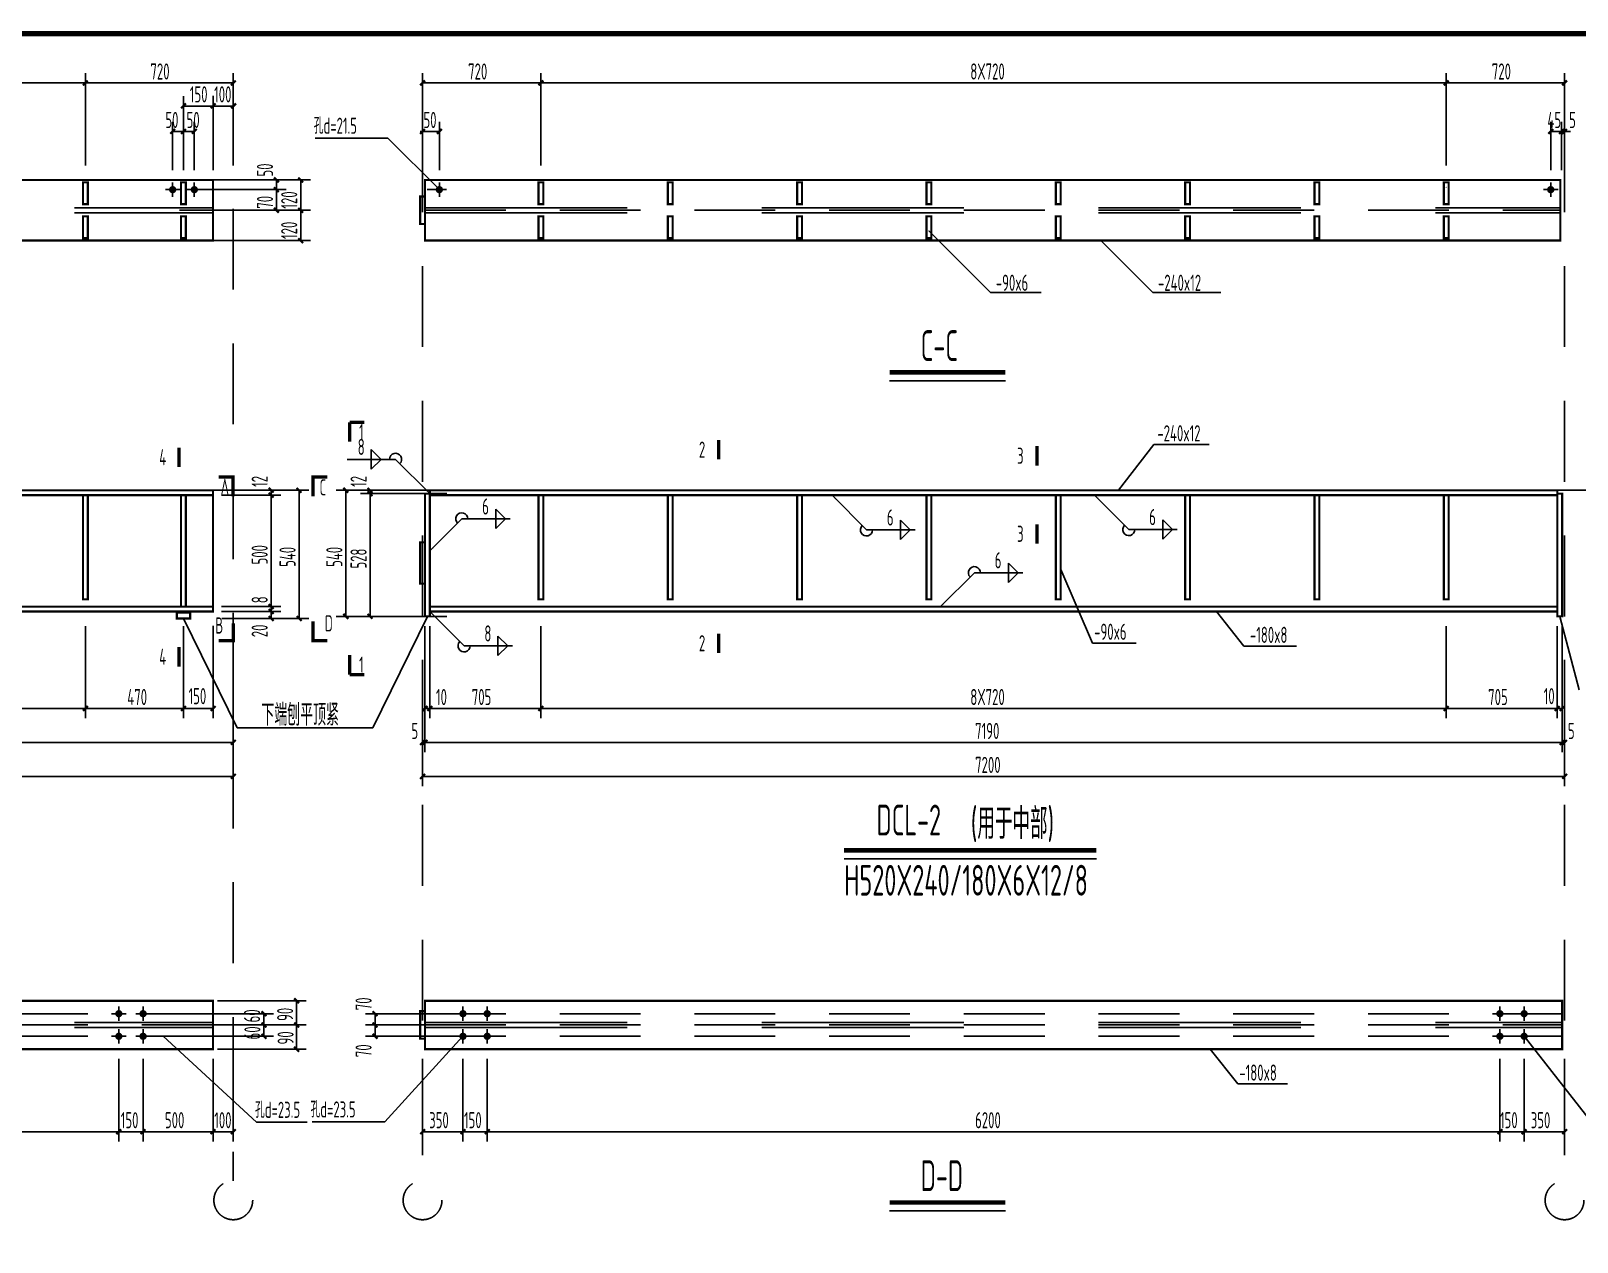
# Model space of a CAD drawing. Extents: x 2025205 to 2402328, y -557483 to 329036.
# Drawn here: x 2079573 to 2122610, y -529626 to -495908 of the extents above; entities that cross this region are included whole.
import ezdxf

# ---------------------------------------------------------------- set-up
doc = ezdxf.new("R2010")
doc.units = 0
doc.header["$LTSCALE"] = 1500
doc.header["$MEASUREMENT"] = 0
doc.linetypes.add('2', pattern=[5, 1.5, -1, 1.5, -1])
doc.linetypes.add('5', pattern=[12.5, 3.75, -2.5, 3.75, -2.5])
for name, color, linetype in [('10', 7, 'Continuous'), ('11', 3, 'Continuous'), ('320', 2, 'Continuous'), ('PUB_TITLE', 4, 'Continuous'), ('TEXT', 7, 'Continuous'), ('尺寸标注', 253, 'Continuous'), ('焊缝标注', 253, 'Continuous'), ('编号标注', 253, 'Continuous'), ('螺栓孔标注', 253, 'Continuous'), ('详图符号', 253, '2'), ('轴线__尺寸数字', 253, 'Continuous')]:
    doc.layers.add(name, color=color, linetype=linetype)
doc.styles.add('_HZTXT', font='txt.shx', dxfattribs={"width": 0.8, "bigfont": 'hztxt.shx'})
doc.styles.get("Standard").update_dxf_attribs({"font": 'TSSDENG', "width": 0.7, "bigfont": 'TSSDCHN'})
doc.styles.add('TSSD_REIN', font='TSSDENG', dxfattribs={"width": 0.8, "bigfont": 'TSSDCHN'})

msp = doc.modelspace()

# ---------------------------------------------------------------- linework, layer by layer
at = {"layer": '10', "color": 2, "const_width": 94.5}
for points in [[(2088448.5, -506805.8), (2088448.5, -507345.8)], [(2088448.5, -506805.8), (2088853.5, -506805.8)], [(2098717.5, -507297.3), (2098717.5, -507837.3)], [(2083696.2, -507508.3), (2083696.2, -508048.3)], [(2107573.5, -507467.3), (2107573.5, -508007.3)], [(2084794.3, -508325.8), (2085199.3, -508325.8), (2085199.3, -508865.8)], [(2087422.5, -508865.8), (2087422.5, -508325.8), (2087827.5, -508325.8)], [(2107573.5, -510180.8), (2107573.5, -509640.8)], [(2084800.2, -512883.2), (2085205.2, -512883.2), (2085205.2, -512403.2)], [(2087827.5, -512883.2), (2087422.5, -512883.2), (2087422.5, -512343.2)], [(2098717.5, -513227.3), (2098717.5, -512687.3)], [(2083696.2, -513602.8), (2083696.2, -513062.8)], [(2088448.5, -513825.8), (2088448.5, -513285.8)], [(2088448.5, -513825.8), (2088853.5, -513825.8)]]:
    msp.add_lwpolyline(points, dxfattribs=at)
at = {"layer": '11', "color": 2}
for p, q in [((2103471.5, -505651), (2106696.8, -505651)), ((2102208, -518958), (2109230.3, -518958)), ((2103471.5, -528760.2), (2106696.8, -528760.2))]:
    msp.add_line(p, q, dxfattribs=at)
at = {"layer": '11', "color": 2, "const_width": 128.6}
for points in [[(2103471.5, -505414.7), (2106696.8, -505414.7)], [(2102208, -518721.7), (2109230.3, -518721.7)], [(2103471.5, -528523.9), (2106696.8, -528523.9)]]:
    msp.add_lwpolyline(points, dxfattribs=at)
at = {"layer": '320', "color": 253, "linetype": '5'}
for p, q in [((2052661.2, -500833.1), (2084642.7, -500833.1)), ((2090541, -500833.1), (2122142.2, -500833.1)), ((2052661.2, -500968.1), (2084642.7, -500968.1)), ((2090541, -500968.1), (2122142.2, -500968.1)), ((2052661.2, -523514.8), (2084642.7, -523514.8)), ((2052661.2, -523649.8), (2084642.7, -523649.8)), ((2090541, -523514.8), (2122194, -523514.8)), ((2090541, -523649.8), (2122194, -523649.8))]:
    msp.add_line(p, q, dxfattribs=at)
at = {"layer": '320'}
for points, const_width in [([(2052661.2, -500056.8), (2084642.7, -500056.8), (2084642.7, -501744.3), (2052661.2, -501744.3), (2052661.2, -500056.8)], 60.7), ([(2090541, -500056.8), (2122142.2, -500056.8), (2122142.2, -501744.3), (2090541, -501744.3), (2090541, -500056.8)], 60.7), ([(2081020.2, -500124.3), (2081155.2, -500124.3), (2081155.2, -500731.8), (2081020.2, -500731.8), (2081020.2, -500124.3)], 60.7), ([(2083751.7, -500124.3), (2083886.7, -500124.3), (2083886.7, -500731.8), (2083751.7, -500731.8), (2083751.7, -500124.3)], 60.7), ([(2090406, -500518.1), (2090541, -500518.1), (2090541, -501283.1), (2090406, -501283.1), (2090406, -500518.1)], 60.7), ([(2093700, -500124.3), (2093835, -500124.3), (2093835, -500731.8), (2093700, -500731.8), (2093700, -500124.3)], 60.7), ([(2097300, -500124.3), (2097435, -500124.3), (2097435, -500731.8), (2097300, -500731.8), (2097300, -500124.3)], 60.7), ([(2100900, -500124.3), (2101035, -500124.3), (2101035, -500731.8), (2100900, -500731.8), (2100900, -500124.3)], 60.7), ([(2104500, -500124.3), (2104635, -500124.3), (2104635, -500731.8), (2104500, -500731.8), (2104500, -500124.3)], 60.7), ([(2108100, -500124.3), (2108235, -500124.3), (2108235, -500731.8), (2108100, -500731.8), (2108100, -500124.3)], 60.7), ([(2111700, -500124.3), (2111835, -500124.3), (2111835, -500731.8), (2111700, -500731.8), (2111700, -500124.3)], 60.7), ([(2115300, -500124.3), (2115435, -500124.3), (2115435, -500731.8), (2115300, -500731.8), (2115300, -500124.3)], 60.7), ([(2118900, -500124.3), (2119035, -500124.3), (2119035, -500731.8), (2118900, -500731.8), (2118900, -500124.3)], 60.7), ([(2081020.2, -501069.3), (2081155.2, -501069.3), (2081155.2, -501676.8), (2081020.2, -501676.8), (2081020.2, -501069.3)], 60.7), ([(2083751.7, -501069.3), (2083886.7, -501069.3), (2083886.7, -501676.8), (2083751.7, -501676.8), (2083751.7, -501069.3)], 60.7), ([(2093700, -501069.3), (2093835, -501069.3), (2093835, -501676.8), (2093700, -501676.8), (2093700, -501069.3)], 60.7), ([(2097300, -501069.3), (2097435, -501069.3), (2097435, -501676.8), (2097300, -501676.8), (2097300, -501069.3)], 60.7), ([(2100900, -501069.3), (2101035, -501069.3), (2101035, -501676.8), (2100900, -501676.8), (2100900, -501069.3)], 60.7), ([(2104500, -501069.3), (2104635, -501069.3), (2104635, -501676.8), (2104500, -501676.8), (2104500, -501069.3)], 60.7), ([(2108100, -501069.3), (2108235, -501069.3), (2108235, -501676.8), (2108100, -501676.8), (2108100, -501069.3)], 60.7), ([(2111700, -501069.3), (2111835, -501069.3), (2111835, -501676.8), (2111700, -501676.8), (2111700, -501069.3)], 60.7), ([(2115300, -501069.3), (2115435, -501069.3), (2115435, -501676.8), (2115300, -501676.8), (2115300, -501069.3)], 60.7), ([(2118900, -501069.3), (2119035, -501069.3), (2119035, -501676.8), (2118900, -501676.8), (2118900, -501069.3)], 60.7), ([(2052796.2, -508695.8), (2084642.7, -508695.8), (2084642.7, -508830.8), (2052796.2, -508830.8), (2052796.2, -508695.8)], 60.7), ([(2090676, -508695.8), (2122059, -508695.8), (2122059, -508830.8), (2090676, -508830.8), (2090676, -508695.8)], 60.7), ([(2081020.2, -508830.8), (2081155.2, -508830.8), (2081155.2, -511733.3), (2081020.2, -511733.3), (2081020.2, -508830.8)], 60.7), ([(2083751.7, -508830.8), (2083886.7, -508830.8), (2083886.7, -511935.8), (2083751.7, -511935.8), (2083751.7, -508830.8)], 60.7), ([(2084642.7, -511935.8), (2084642.7, -508830.8)], 60.7), ([(2090541, -508790.3), (2090676, -508790.3), (2090676, -512205.8), (2090541, -512205.8), (2090541, -508790.3)], 60.7), ([(2093700, -508830.8), (2093835, -508830.8), (2093835, -511733.3), (2093700, -511733.3), (2093700, -508830.8)], 60.7), ([(2097300, -508830.8), (2097435, -508830.8), (2097435, -511733.3), (2097300, -511733.3), (2097300, -508830.8)], 60.7), ([(2100900, -508830.8), (2101035, -508830.8), (2101035, -511733.3), (2100900, -511733.3), (2100900, -508830.8)], 60.7), ([(2104500, -508830.8), (2104635, -508830.8), (2104635, -511733.3), (2104500, -511733.3), (2104500, -508830.8)], 60.7), ([(2108100, -508830.8), (2108235, -508830.8), (2108235, -511733.3), (2108100, -511733.3), (2108100, -508830.8)], 60.7), ([(2111700, -508830.8), (2111835, -508830.8), (2111835, -511733.3), (2111700, -511733.3), (2111700, -508830.8)], 60.7), ([(2115300, -508830.8), (2115435, -508830.8), (2115435, -511733.3), (2115300, -511733.3), (2115300, -508830.8)], 60.7), ([(2118900, -508830.8), (2119035, -508830.8), (2119035, -511733.3), (2118900, -511733.3), (2118900, -508830.8)], 60.7), ([(2122059, -508790.3), (2122194, -508790.3), (2122194, -512205.8), (2122059, -512205.8), (2122059, -508790.3)], 60.7), ([(2090406, -510147.1), (2090541, -510147.1), (2090541, -511294.6), (2090406, -511294.6), (2090406, -510147.1)], 60.7), ([(2052796.2, -511935.8), (2084642.7, -511935.8), (2084642.7, -512070.8), (2052796.2, -512070.8), (2052796.2, -511935.8)], 60.7), ([(2083631.7, -512100.8), (2084006.7, -512100.8), (2084006.7, -512265.8), (2083631.7, -512265.8), (2083631.7, -512100.8)], 67.5), ([(2090676, -511935.8), (2122059, -511935.8), (2122059, -512070.8), (2090676, -512070.8), (2090676, -511935.8)], 60.7), ([(2052661.2, -522907.3), (2084642.7, -522907.3), (2084642.7, -524257.3), (2052661.2, -524257.3), (2052661.2, -522907.3)], 60.7), ([(2090541, -522907.3), (2122194, -522907.3), (2122194, -524257.3), (2090541, -524257.3), (2090541, -522907.3)], 60.7), ([(2090406, -523199.8), (2090541, -523199.8), (2090541, -523964.8), (2090406, -523964.8), (2090406, -523199.8)], 60.7)]:
    msp.add_lwpolyline(points, dxfattribs=dict(at, const_width=const_width))
at = {"layer": 'PUB_TITLE', "const_width": 150}
msp.add_lwpolyline([(2048177.2, -555982.7), (2176577.2, -555982.7), (2176577.2, -495982.7), (2048177.2, -495982.7)], close=True, dxfattribs=at)
at = {"layer": 'TEXT'}
for p, q in [((2083819.2, -512265.8), (2085311.7, -515313.2)), ((2090612.4, -512205.8), (2089090.5, -515313.2)), ((2122126.5, -512205.8), (2122668, -514252.5)), ((2085311.7, -515313.2), (2089090.5, -515313.2))]:
    msp.add_line(p, q, dxfattribs=at)
at = {"layer": '尺寸标注'}
for p, q in [((2055887.7, -497356.8), (2081087.7, -497356.8)), ((2081087.7, -499651.8), (2081087.7, -497086.8)), ((2081087.7, -499651.8), (2081087.7, -497086.8)), ((2081087.7, -497356.8), (2085205.2, -497356.8)), ((2085205.2, -499651.8), (2085205.2, -497086.8)), ((2090473.5, -499651.8), (2090473.5, -497086.8)), ((2090473.5, -497356.8), (2093767.5, -497356.8)), ((2093767.5, -499651.8), (2093767.5, -497086.8)), ((2093767.5, -499651.8), (2093767.5, -497086.8)), ((2093767.5, -497356.8), (2118967.5, -497356.8)), ((2118967.5, -499651.8), (2118967.5, -497086.8)), ((2118967.5, -499651.8), (2118967.5, -497086.8)), ((2118967.5, -497356.8), (2122261.5, -497356.8)), ((2122261.5, -499651.8), (2122261.5, -497086.8)), ((2083819.2, -499073.8), (2083819.2, -497723.8)), ((2084642.7, -499786.8), (2084642.7, -497714.2)), ((2085205.2, -498004), (2083819.2, -498004)), ((2083517.7, -499786.8), (2083517.7, -498436.8)), ((2083517.7, -498706.8), (2083819.2, -498706.8)), ((2083819.2, -499786.8), (2083819.2, -498436.8)), ((2083819.2, -499786.8), (2083819.2, -498436.8)), ((2083819.2, -498706.8), (2083985.7, -498706.8)), ((2084120.7, -498706.8), (2083819.2, -498706.8)), ((2084120.7, -499786.8), (2084120.7, -498436.8)), ((2090406, -498706.8), (2090941.5, -498706.8)), ((2090941.5, -499786.8), (2090941.5, -498436.8)), ((2121876.7, -499786.8), (2121876.7, -498436.8)), ((2121876.7, -498706.8), (2122178.2, -498706.8)), ((2122178.2, -499786.8), (2122178.2, -498436.8)), ((2122178.2, -499786.8), (2122178.2, -498436.8)), ((2122178.2, -498706.8), (2122261.5, -498706.8)), ((2122261.5, -499786.8), (2122261.5, -498436.8)), ((2122261.5, -499786.8), (2122261.5, -498436.8)), ((2122261.5, -498706.8), (2122428, -498706.8)), ((2083706.7, -500056.8), (2087351.7, -500056.8)), ((2084111.7, -500056.8), (2086676.7, -500056.8)), ((2086406.7, -500326.8), (2086406.7, -500056.8)), ((2087081.7, -500900.6), (2087081.7, -500056.8)), ((2084111.7, -500326.8), (2086676.7, -500326.8)), ((2084111.7, -500326.8), (2086676.7, -500326.8)), ((2086406.7, -500900.6), (2086406.7, -500326.8)), ((2083706.7, -500900.6), (2087351.7, -500900.6)), ((2083706.7, -500900.6), (2087351.7, -500900.6)), ((2084111.7, -500900.6), (2086676.7, -500900.6)), ((2087081.7, -501744.3), (2087081.7, -500900.6)), ((2083706.7, -501744.3), (2087351.7, -501744.3)), ((2110830.8, -507420), (2109848.9, -508695.8)), ((2112373.2, -507420), (2110830.8, -507420)), ((2083706.7, -508695.8), (2085349.7, -508695.8)), ((2084877.3, -508695.8), (2086529.3, -508695.8)), ((2085291.3, -508695.8), (2087306, -508695.8)), ((2086259.3, -508830.8), (2086259.3, -508695.8)), ((2087036, -512265.8), (2087036, -508695.8)), ((2091148.5, -508695.8), (2088067.5, -508695.8)), ((2088337.5, -512205.8), (2088337.5, -508695.8)), ((2091148.5, -508695.8), (2088742.5, -508695.8)), ((2089012.5, -508790.3), (2089012.5, -508695.8)), ((2121586.5, -508695.8), (2122996.2, -508695.8)), ((2084877.3, -508830.8), (2086529.3, -508830.8)), ((2084877.3, -508830.8), (2086529.3, -508830.8)), ((2086259.3, -511935.8), (2086259.3, -508830.8)), ((2091148.5, -508790.3), (2088742.5, -508790.3)), ((2091148.5, -508790.3), (2088742.5, -508790.3)), ((2089012.5, -512205.8), (2089012.5, -508790.3)), ((2109125.9, -512948.9), (2108244, -510904.5)), ((2084877.3, -511935.8), (2086529.3, -511935.8)), ((2084877.3, -511935.8), (2086529.3, -511935.8)), ((2084877.3, -512070.8), (2086529.3, -512070.8)), ((2084877.3, -512070.8), (2086529.3, -512070.8)), ((2086259.3, -512070.8), (2086259.3, -511935.8)), ((2086259.3, -512265.8), (2086259.3, -512070.8)), ((2113337.5, -513034.9), (2112569.9, -512070.8)), ((2081087.7, -512475.8), (2081087.7, -515040.8)), ((2081087.7, -512475.8), (2081087.7, -515040.8)), ((2083819.2, -512475.8), (2083819.2, -515040.8)), ((2084642.7, -512474.3), (2084642.7, -515039.3)), ((2084887.3, -512265.8), (2087306, -512265.8)), ((2090423.4, -512205.8), (2088067.5, -512205.8)), ((2091148.5, -512205.8), (2088742.5, -512205.8)), ((2090541, -512475.8), (2090541, -515040.8)), ((2090676, -512475.8), (2090676, -515040.8)), ((2090676, -512475.8), (2090676, -515040.8)), ((2093767.5, -512475.8), (2093767.5, -515040.8)), ((2093767.5, -512475.8), (2093767.5, -515040.8)), ((2118967.5, -512475.8), (2118967.5, -515040.8)), ((2118967.5, -512475.8), (2118967.5, -515040.8)), ((2122059, -512475.8), (2122059, -515040.8)), ((2122059, -512475.8), (2122059, -515040.8)), ((2122194, -512475.8), (2122194, -515040.8)), ((2110339.7, -512948.9), (2109125.9, -512948.9)), ((2090473.5, -513420.8), (2090473.5, -515985.8)), ((2090541, -513420.8), (2090541, -515985.8)), ((2090541, -513420.8), (2090541, -515985.8)), ((2114801.1, -513034.9), (2113337.5, -513034.9)), ((2122194, -513420.8), (2122194, -515985.8)), ((2122194, -513420.8), (2122194, -515985.8)), ((2122261.5, -513420.8), (2122261.5, -515985.8)), ((2085205.2, -514365.8), (2085205.2, -516930.8)), ((2090473.5, -514365.8), (2090473.5, -516930.8)), ((2122261.5, -514365.8), (2122261.5, -516930.8)), ((2055887.7, -514770.8), (2081087.7, -514770.8)), ((2081087.7, -514770.8), (2083819.2, -514770.8)), ((2083819.2, -514770.8), (2084642.7, -514770.8)), ((2090541, -514770.8), (2090676, -514770.8)), ((2090676, -514770.8), (2093767.5, -514770.8)), ((2093767.5, -514770.8), (2118967.5, -514770.8)), ((2118967.5, -514770.8), (2122059, -514770.8)), ((2122059, -514770.8), (2122194, -514770.8)), ((2052661.2, -515715.8), (2085205.2, -515715.8)), ((2090473.5, -515715.8), (2090541, -515715.8)), ((2090541, -515715.8), (2122194, -515715.8)), ((2122194, -515715.8), (2122261.5, -515715.8)), ((2052593.7, -516660.8), (2085205.2, -516660.8)), ((2090473.5, -516660.8), (2122261.5, -516660.8)), ((2084633.3, -523267.3), (2086327.2, -523267.3)), ((2084768.3, -522907.3), (2087237.6, -522907.3)), ((2086057.2, -523582.3), (2086057.2, -523267.3)), ((2086967.6, -523582.3), (2086967.6, -522907.3)), ((2091148.5, -523267.3), (2088883, -523267.3)), ((2089153, -523582.3), (2089153, -523267.3)), ((2084633.3, -523582.3), (2086327.2, -523582.3)), ((2084633.3, -523582.3), (2086327.2, -523582.3)), ((2084768.3, -523582.3), (2087237.6, -523582.3)), ((2084768.3, -523582.3), (2087237.6, -523582.3)), ((2086057.2, -523897.3), (2086057.2, -523582.3)), ((2086967.6, -524257.3), (2086967.6, -523582.3)), ((2091148.5, -523582.3), (2088883, -523582.3)), ((2091148.5, -523582.3), (2088883, -523582.3)), ((2089153, -523897.3), (2089153, -523582.3)), ((2084633.3, -523897.3), (2086327.2, -523897.3)), ((2091148.5, -523897.3), (2088883, -523897.3)), ((2082019.2, -524527.3), (2082019.2, -526822.3)), ((2082019.2, -524527.3), (2082019.2, -526822.3)), ((2082694.2, -524527.3), (2082694.2, -526822.3)), ((2082694.2, -524527.3), (2082694.2, -526822.3)), ((2084642.7, -524527.3), (2084642.7, -526822.3)), ((2084642.7, -524527.3), (2084642.7, -526822.3)), ((2084768.3, -524257.3), (2087237.6, -524257.3)), ((2085205.2, -524527.3), (2085205.2, -526822.3)), ((2090473.5, -524527.3), (2090473.5, -526822.3)), ((2091598.5, -524527.3), (2091598.5, -526822.3)), ((2091598.5, -524527.3), (2091598.5, -526822.3)), ((2092273.5, -524527.3), (2092273.5, -526822.3)), ((2092273.5, -524527.3), (2092273.5, -526822.3)), ((2113166.5, -525221.4), (2112398.9, -524257.3)), ((2120461.5, -524527.3), (2120461.5, -526822.3)), ((2120461.5, -524527.3), (2120461.5, -526822.3)), ((2121136.5, -524527.3), (2121136.5, -526822.3)), ((2121136.5, -524527.3), (2121136.5, -526822.3)), ((2122261.5, -524527.3), (2122261.5, -526822.3)), ((2114545.1, -525221.4), (2113166.5, -525221.4)), ((2054393.7, -526552.3), (2082581.7, -526552.3)), ((2082019.2, -526552.3), (2082694.2, -526552.3)), ((2082694.2, -526552.3), (2083819.2, -526552.3)), ((2083819.2, -526552.3), (2085205.2, -526552.3)), ((2090473.5, -526552.3), (2091598.5, -526552.3)), ((2091598.5, -526552.3), (2092273.5, -526552.3)), ((2092273.5, -526552.3), (2120461.5, -526552.3)), ((2120461.5, -526552.3), (2121136.5, -526552.3)), ((2121136.5, -526552.3), (2122261.5, -526552.3))]:
    msp.add_line(p, q, dxfattribs=at)
at = {"layer": '尺寸标注', "const_width": 60.7}
for points in [[(2081020.2, -497424.3), (2081155.2, -497289.3)], [(2081020.2, -497424.3), (2081155.2, -497289.3)], [(2085137.7, -497424.3), (2085272.7, -497289.3)], [(2090406, -497424.3), (2090541, -497289.3)], [(2093700, -497424.3), (2093835, -497289.3)], [(2093700, -497424.3), (2093835, -497289.3)], [(2118900, -497424.3), (2119035, -497289.3)], [(2118900, -497424.3), (2119035, -497289.3)], [(2122194, -497424.3), (2122329, -497289.3)], [(2083751.7, -498061.3), (2083886.7, -497926.3)], [(2084575.2, -498061.3), (2084710.2, -497926.3)], [(2085147.9, -498061.3), (2085282.9, -497926.3)], [(2083450.2, -498774.3), (2083585.2, -498639.3)], [(2083751.7, -498774.3), (2083886.7, -498639.3)], [(2083751.7, -498774.3), (2083886.7, -498639.3)], [(2084053.2, -498774.3), (2084188.2, -498639.3)], [(2090406, -498774.3), (2090541, -498639.3)], [(2090874, -498774.3), (2091009, -498639.3)], [(2121809.2, -498774.3), (2121944.2, -498639.3)], [(2122110.7, -498774.3), (2122245.7, -498639.3)], [(2122110.7, -498774.3), (2122245.7, -498639.3)], [(2122194, -498774.3), (2122329, -498639.3)], [(2122194, -498774.3), (2122329, -498639.3)], [(2086339.2, -499989.3), (2086474.2, -500124.3)], [(2087014.2, -499989.3), (2087149.2, -500124.3)], [(2086339.2, -500259.3), (2086474.2, -500394.3)], [(2086339.2, -500259.3), (2086474.2, -500394.3)], [(2086339.2, -500833.1), (2086474.2, -500968.1)], [(2087014.2, -500833.1), (2087149.2, -500968.1)], [(2087014.2, -500833.1), (2087149.2, -500968.1)], [(2087014.2, -501676.8), (2087149.2, -501811.8)], [(2086191.8, -508628.3), (2086326.8, -508763.3)], [(2086968.5, -508628.3), (2087103.5, -508763.3)], [(2088270, -508628.3), (2088405, -508763.3)], [(2088945, -508628.3), (2089080, -508763.3)], [(2088945, -508722.8), (2089080, -508857.8)], [(2088945, -508722.8), (2089080, -508857.8)], [(2086191.8, -508763.3), (2086326.8, -508898.3)], [(2086191.8, -508763.3), (2086326.8, -508898.3)], [(2086191.8, -511868.3), (2086326.8, -512003.3)], [(2086191.8, -511868.3), (2086326.8, -512003.3)], [(2086191.8, -512003.3), (2086326.8, -512138.3)], [(2086191.8, -512003.3), (2086326.8, -512138.3)], [(2088270, -512138.3), (2088405, -512273.3)], [(2088945, -512138.3), (2089080, -512273.3)], [(2086191.8, -512198.3), (2086326.8, -512333.3)], [(2086968.5, -512198.3), (2087103.5, -512333.3)], [(2081020.2, -514838.3), (2081155.2, -514703.3)], [(2081020.2, -514838.3), (2081155.2, -514703.3)], [(2083751.7, -514838.3), (2083886.7, -514703.3)], [(2084575.2, -514838.3), (2084710.2, -514703.3)], [(2090473.5, -514838.3), (2090608.5, -514703.3)], [(2090608.5, -514838.3), (2090743.5, -514703.3)], [(2090608.5, -514838.3), (2090743.5, -514703.3)], [(2093700, -514838.3), (2093835, -514703.3)], [(2093700, -514838.3), (2093835, -514703.3)], [(2118900, -514838.3), (2119035, -514703.3)], [(2118900, -514838.3), (2119035, -514703.3)], [(2121991.5, -514838.3), (2122126.5, -514703.3)], [(2121991.5, -514838.3), (2122126.5, -514703.3)], [(2122126.5, -514838.3), (2122261.5, -514703.3)], [(2085137.7, -515783.3), (2085272.7, -515648.3)], [(2090406, -515783.3), (2090541, -515648.3)], [(2090473.5, -515783.3), (2090608.5, -515648.3)], [(2090473.5, -515783.3), (2090608.5, -515648.3)], [(2122126.5, -515783.3), (2122261.5, -515648.3)], [(2122126.5, -515783.3), (2122261.5, -515648.3)], [(2122194, -515783.3), (2122329, -515648.3)], [(2085137.7, -516728.3), (2085272.7, -516593.3)], [(2090406, -516728.3), (2090541, -516593.3)], [(2122194, -516728.3), (2122329, -516593.3)], [(2086900.1, -522839.8), (2087035.1, -522974.8)], [(2085989.7, -523199.8), (2086124.7, -523334.8)], [(2089085.5, -523199.8), (2089220.5, -523334.8)], [(2085989.7, -523514.8), (2086124.7, -523649.8)], [(2085989.7, -523514.8), (2086124.7, -523649.8)], [(2086900.1, -523514.8), (2087035.1, -523649.8)], [(2086900.1, -523514.8), (2087035.1, -523649.8)], [(2089085.5, -523514.8), (2089220.5, -523649.8)], [(2089085.5, -523514.8), (2089220.5, -523649.8)], [(2085989.7, -523829.8), (2086124.7, -523964.8)], [(2086900.1, -524189.8), (2087035.1, -524324.8)], [(2089085.5, -523829.8), (2089220.5, -523964.8)], [(2081951.7, -526619.8), (2082086.7, -526484.8)], [(2081951.7, -526619.8), (2082086.7, -526484.8)], [(2082626.7, -526619.8), (2082761.7, -526484.8)], [(2082626.7, -526619.8), (2082761.7, -526484.8)], [(2084575.2, -526619.8), (2084710.2, -526484.8)], [(2084575.2, -526619.8), (2084710.2, -526484.8)], [(2085137.7, -526619.8), (2085272.7, -526484.8)], [(2090406, -526619.8), (2090541, -526484.8)], [(2091531, -526619.8), (2091666, -526484.8)], [(2091531, -526619.8), (2091666, -526484.8)], [(2092206, -526619.8), (2092341, -526484.8)], [(2092206, -526619.8), (2092341, -526484.8)], [(2120394, -526619.8), (2120529, -526484.8)], [(2120394, -526619.8), (2120529, -526484.8)], [(2121069, -526619.8), (2121204, -526484.8)], [(2121069, -526619.8), (2121204, -526484.8)], [(2122194, -526619.8), (2122329, -526484.8)]]:
    msp.add_lwpolyline(points, dxfattribs=at)
at = {"layer": '焊缝标注'}
for p, q in [((2089722.5, -507834.6), (2088372.5, -507834.6)), ((2089317.5, -507834.6), (2089047.5, -507564.6)), ((2089047.5, -507834.6), (2089047.5, -507564.6)), ((2089317.5, -507834.6), (2089047.5, -508104.6)), ((2089047.5, -507834.6), (2089047.5, -508104.6)), ((2090676, -508790.3), (2089722.5, -507834.6)), ((2101880.5, -508842.7), (2102832.4, -509799.9)), ((2109181, -508830.8), (2110132.9, -509788.1)), ((2090676, -510383.3), (2091566.9, -509493)), ((2091566.9, -509493), (2092916.9, -509493)), ((2092511.9, -509223), (2092781.9, -509493)), ((2092511.9, -509493), (2092511.9, -509223)), ((2092511.9, -509763), (2092781.9, -509493)), ((2092511.9, -509493), (2092511.9, -509763)), ((2103777.4, -509529.9), (2104047.4, -509799.9)), ((2103777.4, -509799.9), (2103777.4, -509529.9)), ((2111077.9, -509518.1), (2111347.9, -509788.1)), ((2111077.9, -509788.1), (2111077.9, -509518.1)), ((2102832.4, -509799.9), (2104182.4, -509799.9)), ((2103777.4, -510069.9), (2104047.4, -509799.9)), ((2103777.4, -509799.9), (2103777.4, -510069.9)), ((2110132.9, -509788.1), (2111482.9, -509788.1)), ((2111077.9, -510058.1), (2111347.9, -509788.1)), ((2111077.9, -509788.1), (2111077.9, -510058.1)), ((2106778.9, -510720.6), (2107048.9, -510990.6)), ((2106778.9, -510990.6), (2106778.9, -510720.6)), ((2104879, -511944.8), (2105833.9, -510990.6)), ((2105833.9, -510990.6), (2107183.9, -510990.6)), ((2106778.9, -511260.6), (2107048.9, -510990.6)), ((2106778.9, -510990.6), (2106778.9, -511260.6)), ((2090676, -512070.8), (2091627.9, -513028.1)), ((2092572.9, -512758.1), (2092842.9, -513028.1)), ((2092572.9, -513028.1), (2092572.9, -512758.1)), ((2091627.9, -513028.1), (2092977.9, -513028.1)), ((2092572.9, -513298.1), (2092842.9, -513028.1)), ((2092572.9, -513028.1), (2092572.9, -513298.1))]:
    msp.add_line(p, q, dxfattribs=at)
at = {"layer": '焊缝标注', "const_width": 101.2}
for points in [[(2083568.3, -500326.8, 1), (2083467.1, -500326.8, 1), (2083568.3, -500326.8, 1)], [(2083568.3, -500326.8, 1), (2083467.1, -500326.8, 1), (2083568.3, -500326.8, 1)], [(2084070.1, -500326.8, -1), (2084171.3, -500326.8, -1), (2084070.1, -500326.8, -1)], [(2084070.1, -500326.8, -1), (2084171.3, -500326.8, -1), (2084070.1, -500326.8, -1)], [(2090992.1, -500326.8, 1), (2090890.8, -500326.8, 1), (2090992.1, -500326.8, 1)], [(2090992.1, -500326.8, 1), (2090890.8, -500326.8, 1), (2090992.1, -500326.8, 1)], [(2121927.3, -500326.8, 1), (2121826.1, -500326.8, 1), (2121927.3, -500326.8, 1)], [(2121927.3, -500326.8, 1), (2121826.1, -500326.8, 1), (2121927.3, -500326.8, 1)], [(2082069.8, -523267.3, 1), (2081968.6, -523267.3, 1), (2082069.8, -523267.3, 1)], [(2082069.8, -523267.3, 1), (2081968.6, -523267.3, 1), (2082069.8, -523267.3, 1)], [(2082744.8, -523267.3, 1), (2082643.6, -523267.3, 1), (2082744.8, -523267.3, 1)], [(2082744.8, -523267.3, 1), (2082643.6, -523267.3, 1), (2082744.8, -523267.3, 1)], [(2091649.1, -523267.3, 1), (2091547.8, -523267.3, 1), (2091649.1, -523267.3, 1)], [(2091649.1, -523267.3, 1), (2091547.8, -523267.3, 1), (2091649.1, -523267.3, 1)], [(2092324.1, -523267.3, 1), (2092222.8, -523267.3, 1), (2092324.1, -523267.3, 1)], [(2092324.1, -523267.3, 1), (2092222.8, -523267.3, 1), (2092324.1, -523267.3, 1)], [(2120512.1, -523267.3, 1), (2120410.8, -523267.3, 1), (2120512.1, -523267.3, 1)], [(2120512.1, -523267.3, 1), (2120410.8, -523267.3, 1), (2120512.1, -523267.3, 1)], [(2121187.1, -523267.3, 1), (2121085.8, -523267.3, 1), (2121187.1, -523267.3, 1)], [(2121187.1, -523267.3, 1), (2121085.8, -523267.3, 1), (2121187.1, -523267.3, 1)], [(2082069.8, -523897.3, 1), (2081968.6, -523897.3, 1), (2082069.8, -523897.3, 1)], [(2082069.8, -523897.3, 1), (2081968.6, -523897.3, 1), (2082069.8, -523897.3, 1)], [(2082744.8, -523897.3, 1), (2082643.6, -523897.3, 1), (2082744.8, -523897.3, 1)], [(2082744.8, -523897.3, 1), (2082643.6, -523897.3, 1), (2082744.8, -523897.3, 1)], [(2091649.1, -523897.3, 1), (2091547.8, -523897.3, 1), (2091649.1, -523897.3, 1)], [(2091649.1, -523897.3, 1), (2091547.8, -523897.3, 1), (2091649.1, -523897.3, 1)], [(2092324.1, -523897.3, 1), (2092222.8, -523897.3, 1), (2092324.1, -523897.3, 1)], [(2092324.1, -523897.3, 1), (2092222.8, -523897.3, 1), (2092324.1, -523897.3, 1)], [(2120512.1, -523897.3, 1), (2120410.8, -523897.3, 1), (2120512.1, -523897.3, 1)], [(2120512.1, -523897.3, 1), (2120410.8, -523897.3, 1), (2120512.1, -523897.3, 1)], [(2121187.1, -523897.3, 1), (2121085.8, -523897.3, 1), (2121187.1, -523897.3, 1)], [(2121187.1, -523897.3, 1), (2121085.8, -523897.3, 1), (2121187.1, -523897.3, 1)]]:
    msp.add_lwpolyline(points, format="xyb", dxfattribs=at)
at = {"layer": '焊缝标注'}
for centre, start, end in [((2089722.5, -507834.6), 314.93158, 180.00001), ((2091566.9, -509493), 0, 224.97719), ((2102832.4, -509799.9), 134.84034, 0), ((2110132.9, -509788.1), 134.84034, 0), ((2105833.9, -510990.6), 0, 224.97719), ((2091627.9, -513028.1), 134.84033, 0)]:
    msp.add_arc(centre, 168.8, start, end, dxfattribs=at)
for points in [[(2090676, -508790.3), (2090595, -508680.4), (2090566.3, -508709)], [(2101880.5, -508842.7), (2101961.3, -508952.7), (2101990, -508924.1)], [(2109181, -508830.8), (2109261.8, -508940.8), (2109290.5, -508912.3)], [(2090676, -510383.3), (2090785.8, -510302.2), (2090757.1, -510273.6)], [(2090676, -512070.8), (2090756.8, -512180.8), (2090785.5, -512152.3)], [(2104879, -511944.8), (2104988.8, -511863.7), (2104960.1, -511835.1)]]:
    msp.add_solid(points, dxfattribs=at)
at = {"layer": '编号标注'}
for p, q in [((2083315.2, -500326.8), (2083720.2, -500326.8)), ((2083517.7, -500124.3), (2083517.7, -500529.3)), ((2084584.2, -500326.8), (2083918.2, -500326.8)), ((2084120.7, -500124.3), (2084120.7, -500529.3)), ((2090604, -500326.8), (2091144, -500326.8)), ((2090941.5, -500124.3), (2090941.5, -500529.3)), ((2121674.2, -500326.8), (2122079.2, -500326.8)), ((2121876.7, -500124.3), (2121876.7, -500529.3)), ((2104567.5, -501474.3), (2106287, -503193.8)), ((2109351.5, -501744.3), (2110801, -503193.8)), ((2106287, -503193.8), (2107695.9, -503193.8)), ((2110801, -503193.8), (2112689.4, -503193.8)), ((2081816.7, -523267.3), (2082221.7, -523267.3)), ((2082019.2, -523064.8), (2082019.2, -523469.8)), ((2082491.7, -523267.3), (2082896.7, -523267.3)), ((2082694.2, -523064.8), (2082694.2, -523469.8)), ((2091396, -523267.3), (2091801, -523267.3)), ((2091598.5, -523064.8), (2091598.5, -523469.8)), ((2092071, -523267.3), (2092476, -523267.3)), ((2092273.5, -523064.8), (2092273.5, -523469.8)), ((2120259, -523267.3), (2120664, -523267.3)), ((2120461.5, -523064.8), (2120461.5, -523469.8)), ((2120934, -523267.3), (2121339, -523267.3)), ((2121136.5, -523064.8), (2121136.5, -523469.8)), ((2082019.2, -523694.8), (2082019.2, -524099.8)), ((2082694.2, -523694.8), (2082694.2, -524099.8)), ((2091598.5, -523694.8), (2091598.5, -524099.8)), ((2092273.5, -523694.8), (2092273.5, -524099.8)), ((2120461.5, -523694.8), (2120461.5, -524099.8)), ((2121136.5, -523694.8), (2121136.5, -524099.8)), ((2081816.7, -523897.3), (2082221.7, -523897.3)), ((2082491.7, -523897.3), (2082896.7, -523897.3)), ((2091396, -523897.3), (2091801, -523897.3)), ((2092071, -523897.3), (2092476, -523897.3)), ((2120259, -523897.3), (2120664, -523897.3)), ((2120934, -523897.3), (2121339, -523897.3))]:
    msp.add_line(p, q, dxfattribs=at)
at = {"layer": '编号标注', "const_width": 13.5}
for points in [[(2118974.2, -500259.3, 1), (2118960.7, -500259.3, 1), (2118974.2, -500259.3, 1)], [(2104574.2, -501474.3, 1), (2104560.7, -501474.3, 1), (2104574.2, -501474.3, 1)]]:
    msp.add_lwpolyline(points, format="xyb", dxfattribs=at)
at = {"layer": '螺栓孔标注'}
for p, q in [((2089511.3, -498893.2), (2087486.3, -498893.2)), ((2090941.5, -500326.8), (2089511.3, -498893.2)), ((2083256.7, -523897.3), (2085851.2, -526290.4)), ((2091598.5, -523897.3), (2089421.9, -526279)), ((2121136.5, -523897.3), (2123008.9, -526290.4)), ((2085851.2, -526290.4), (2087264.2, -526290.4)), ((2089421.9, -526279), (2087396.9, -526279))]:
    msp.add_line(p, q, dxfattribs=at)
at = {"layer": '螺栓孔标注', "const_width": 13.5}
for points in [[(2090948.2, -500326.8, 1), (2090934.7, -500326.8, 1), (2090948.2, -500326.8, 1)], [(2082700.9, -523897.3, 1), (2082687.4, -523897.3, 1), (2082700.9, -523897.3, 1)], [(2091605.2, -523897.3, 1), (2091591.7, -523897.3, 1), (2091605.2, -523897.3, 1)], [(2121143.2, -523897.3, 1), (2121129.7, -523897.3, 1), (2121143.2, -523897.3, 1)]]:
    msp.add_lwpolyline(points, format="xyb", dxfattribs=at)
at = {"layer": '详图符号'}
for p, q in [((2085205.2, -497109.8), (2085205.2, -527923)), ((2090473.5, -498706.8), (2090473.5, -527923)), ((2122261.5, -498706.8), (2122261.5, -527923)), ((2090541, -500900.6), (2122142.2, -500900.6)), ((2052661.2, -523267.3), (2084642.7, -523267.3)), ((2090541, -523267.3), (2122194, -523267.3)), ((2052661.2, -523582.3), (2084642.7, -523582.3)), ((2090541, -523582.3), (2122194, -523582.3)), ((2052661.2, -523897.3), (2084642.7, -523897.3)), ((2090541, -523897.3), (2122194, -523897.3))]:
    msp.add_line(p, q, dxfattribs=at)
for centre in [(2085205.2, -528463), (2090473.5, -528463), (2122261.5, -528463)]:
    msp.add_circle(centre, 540, dxfattribs=at)

# ---------------------------------------------------------------- texts
at = {"layer": '10', "color": 2, "style": 'TSSD_REIN', "width": 0.6}
for s, p in [('1', (2088707.7, -507297.9)), ('2', (2098166.7, -507789.4)), ('4', (2083145.4, -508000.4)), ('3', (2107022.7, -507959.4)), ('A', (2084854.2, -508826.4)), ('C', (2087606.2, -508838.9)), ('3', (2107022.7, -510132.9)), ('B', (2084704.9, -512685)), ('D', (2087753.2, -512625)), ('2', (2098166.7, -513179.4)), ('4', (2083145.4, -513554.9)), ('1', (2088707.7, -513777.9))]:
    msp.add_text(s, height=450, dxfattribs=at).set_placement(p)
at = {"layer": '11', "color": 2, "width": 0.6}
for s, height, p in [('C-C', 857.14, (2104339.4, -505097.4)), ('DCL-2', 857.14, (2103109.7, -518305.1)), ('(用于中部)', 857.14, (2105733.4, -518404.4)), ('H520X240/180X6X12/8', 857.143, (2102209.8, -519981.5)), ('D-D', 857.14, (2104339.4, -528206.6))]:
    msp.add_text(s, height=height, dxfattribs=at).set_placement(p)
at = {"layer": '320', "style": '_HZTXT', "width": 0.6}
msp.add_text('下端刨平顶紧 ', height=600, dxfattribs=at).set_placement((2085987, -515246))
at = {"layer": '尺寸标注', "style": 'TSSD_REIN', "width": 0.6}
for s, p in [('720', (2082899, -497262.3)), ('720', (2091742.5, -497262.3)), ('8X720', (2105719.5, -497262.3)), ('720', (2120236.5, -497262.3)), ('150', (2083995.3, -497899.3)), ('100', (2084672.5, -497899.3)), ('50', (2083314.4, -498612.3)), ('50', (2083905.5, -498612.3)), ('50', (2090498.2, -498612.3)), ('45', (2121784.5, -498612.3)), ('5', (2122388.2, -498612.3)), ('470', (2082255.4, -514676.3)), ('150', (2083959.7, -514652.6)), ('10', (2090847, -514677.6)), ('705', (2091843.7, -514676.3)), ('8X720', (2105719.5, -514676.3)), ('705', (2120135.2, -514676.3)), ('10', (2121680.5, -514652.6)), ('5', (2090163, -515621.3)), ('7190', (2105854.5, -515621.3)), ('5', (2122356, -515621.3)), ('7200', (2105854.5, -516566.3)), ('150', (2082072.7, -526457.8)), ('500', (2083303.3, -526457.8)), ('100', (2084674.4, -526457.8)), ('350', (2090658, -526457.8)), ('150', (2091626, -526457.8)), ('6200', (2105854.5, -526457.8)), ('150', (2120463, -526457.8)), ('350', (2121321, -526457.8))]:
    msp.add_text(s, height=450, dxfattribs=at).set_placement(p)
for s, p in [('50', (2086312.2, -499962.3)), ('70', (2086312.2, -500856.7)), ('120', (2086987.2, -500856.7)), ('120', (2086987.2, -501700.4)), ('12', (2086164.8, -508601.3)), ('12', (2088918, -508601.3)), ('500', (2086164.8, -510761.3)), ('540', (2086941.5, -510828.8)), ('540', (2088243, -510828.8)), ('528', (2088918, -510876.1)), ('8', (2086164.8, -511841.3)), ('20', (2086164.8, -512786.3)), ('70', (2089058.5, -523172.8)), ('60', (2085952.5, -523509.1)), ('90', (2086873.1, -523469.9)), ('60', (2085962.7, -523982.8)), ('90', (2086886.8, -524124.6)), ('70', (2089058.5, -524477.8))]:
    msp.add_text(s, height=450, rotation=90, dxfattribs=at).set_placement(p)
at = {"layer": '焊缝标注', "style": 'TSSD_REIN', "width": 0.6}
for s, p in [('8', (2088669.5, -507713.1)), ('6', (2092133.9, -509371.5)), ('6', (2103399.4, -509678.4)), ('6', (2110699.9, -509666.6)), ('6', (2106400.9, -510869.1)), ('8', (2092194.9, -512906.6))]:
    msp.add_text(s, height=450, dxfattribs=at).set_placement(p)
at = {"layer": '螺栓孔标注', "style": 'TSSD_REIN', "width": 0.6}
for s, p in [('孔d=21.5', (2087445.8, -498771.7)), ('孔d=23.5', (2085810.7, -526168.9)), ('孔d=23.5', (2087356.4, -526157.5))]:
    msp.add_text(s, height=450, dxfattribs=at).set_placement(p)
at = {"layer": '轴线__尺寸数字', "width": 0.6}
for s, p in [('-90x6', (2106430.5, -503143.9)), ('-240x12', (2110944.5, -503143.9)), ('-240x12', (2110927.5, -507333.8)), ('-90x6', (2109167.6, -512860.1)), ('-180x8', (2113503.1, -512946.1)), ('-180x8', (2113208.1, -525132.6))]:
    msp.add_text(s, height=450, dxfattribs=at).set_placement(p)

doc.saveas('drawing.dxf')
